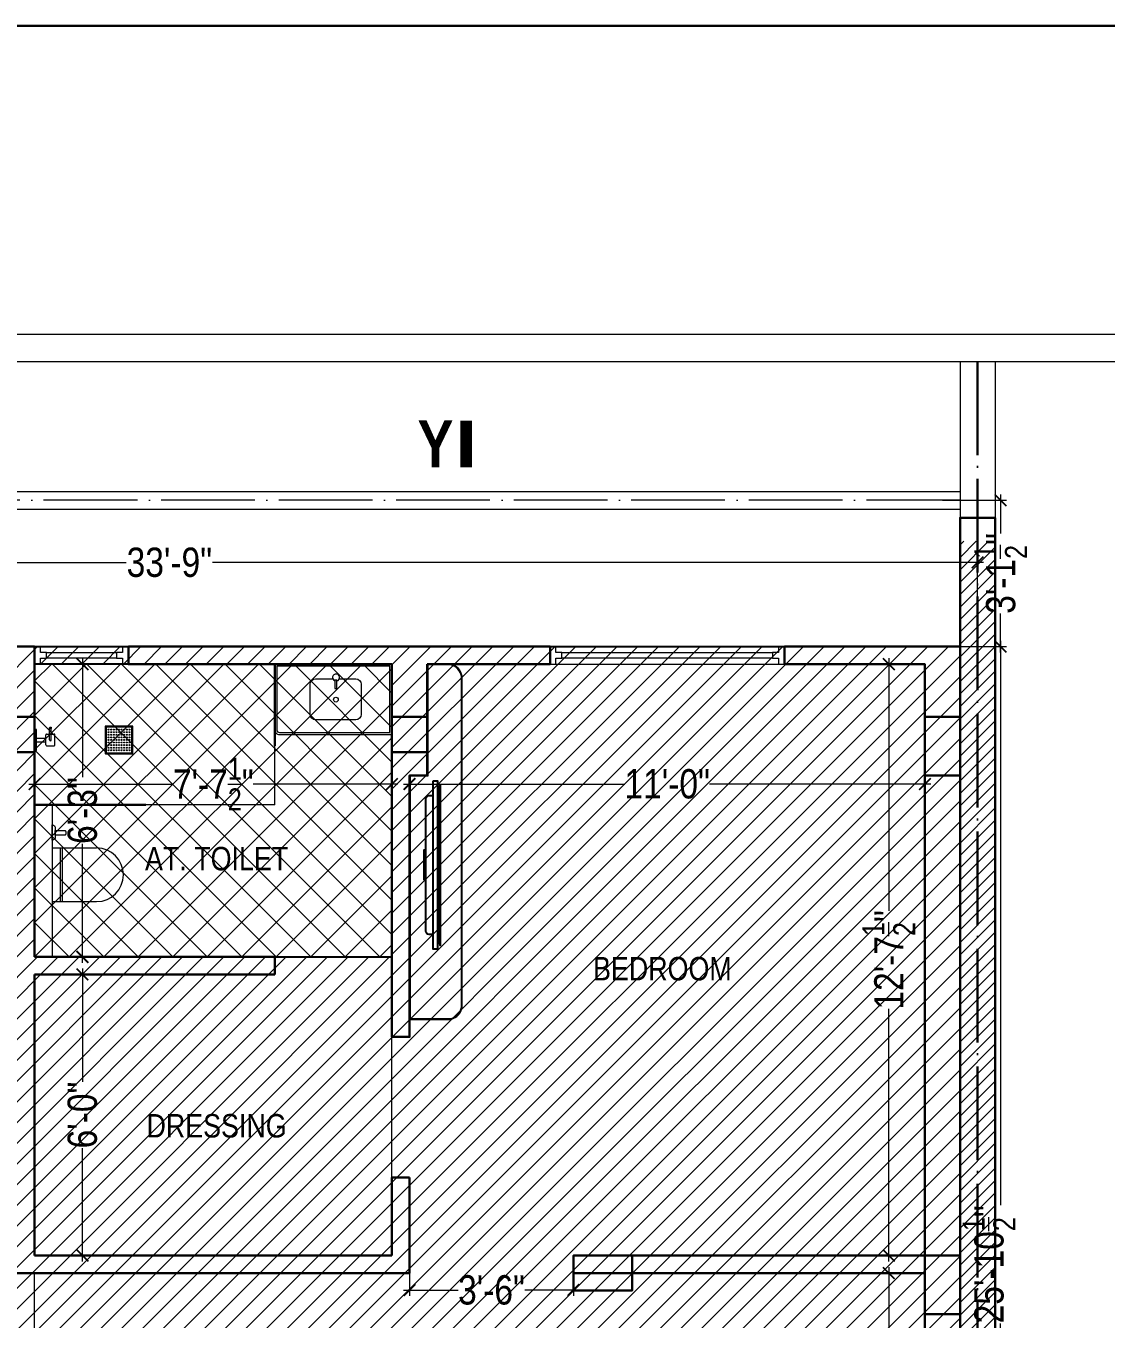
# Model space of a CAD drawing. Header units: millimetres. Extents: x 56222 to 120458, y -162468 to -121287.
# Drawn here: x 118849.9 to 119126.6, y -161097 to -160765.7 of the extents above; entities that cross this region are included whole.
import ezdxf

# ---------------------------------------------------------------- set-up
doc = ezdxf.new("R2010")
doc.units = ezdxf.units.MM
doc.header["$MEASUREMENT"] = 0
doc.header["$PDMODE"] = 35
doc.linetypes.add('ACAD_ISO04W100', pattern=[30, 24, -3, 0, -3])
doc.layers.get('Defpoints').update_dxf_attribs({"color": 220})
for name, color, linetype, lineweight in [('COLUMN', 1, 'Continuous', 30), ('Farniture', 59, 'Continuous', 25), ('FIRST FLOOR', 7, 'Continuous', 9), ('FIRST FLOOR ( DIM )', 250, 'Continuous', 9), ('FIRST FLOOR ( DW_RAIL )', 7, 'Continuous', 9), ('FIRST FLOOR ( TEXT )', 7, 'Continuous', 9), ('FIRST FLOOR_( PLine )_', 251, 'Continuous', 30), ('FURNITURE', 59, 'Continuous', 9), ('GROUND FLOOR', 7, 'Continuous', 9), ('GROUND FLOOR  ( HATCH )', 251, 'Continuous', 9), ('SECTION', 7, 'Continuous', 9), ('X_PLOT', 1, 'Continuous', 9), ('X_SHEET', 7, 'Continuous', 9), ('X~SLAB ( HATCH )', 251, 'Continuous', 9)]:
    doc.layers.add(name, color=color, linetype=linetype, lineweight=lineweight)
doc.layers.add('XX~SLAB ( PLINE )', color=251, linetype='Continuous', plot=False)
doc.styles.add("Cn_BT_0'-0", font='swissc.ttf')
doc.styles.add('Cn_BT_7½', font='swissc.ttf', dxfattribs={"height": 7.5})
doc.styles.add('KATHA', font='swissc.ttf')
doc.dimstyles.new('Cn_BT_7½', dxfattribs={"dimtxt": 9, "dimasz": 3, "dimexe": 1.5, "dimexo": 0, "dimgap": 0.09, "dimtad": 0, "dimdec": 3, "dimzin": 3, "dimdsep": 46, "dimlunit": 4, "dimtxsty": 'Cn_BT_7½', "dimblk": 'ARCHTICK', "dimcen": 0.09, "dimdle": 1.5, "dimclrd": 251, "dimclre": 251, "dimclrt": 14, "dimadec": 0, "dimazin": 0, "dimtfac": 0.75, "dimtdec": 3, "dimtofl": 0, "dimtmove": 0, "dimatfit": 3, "dimfxl": 0, "dimtolj": 1, "dimtzin": 0, "dimlwd": 15, "dimlwe": 15, "dimarcsym": 0})

# ---------------------------------------------------------------- blocks, each defined once
blk = doc.blocks.new('_ArchTick')
at = {"color": 0, "linetype": 'ByBlock', "const_width": 0.15}
blk.add_lwpolyline([(-0.5, -0.5), (0.5, 0.5)], dxfattribs=at)
blk = doc.blocks.new('*D476')
at = {"layer": 'Defpoints', "color": 0, "transparency": 16777216}
for p in [(119084.68, -160887.25), (119089.18, -160924.75), (119099.57, -160924.75)]:
    blk.add_point(p, dxfattribs=at)
at = {"layer": 'FIRST FLOOR ( DIM )', "color": 251, "lineweight": 15, "transparency": 16777216}
for p, q in [((119084.68, -160887.25), (119101.07, -160887.25)), ((119099.57, -160885.75), (119099.57, -160895.78)), ((119099.57, -160926.25), (119099.57, -160916.23)), ((119089.18, -160924.75), (119101.07, -160924.75))]:
    blk.add_line(p, q, dxfattribs=at)
at = {"layer": 'FIRST FLOOR ( DIM )', "color": 251, "lineweight": 15, "transparency": 16777216, "xscale": 3, "yscale": 3, "zscale": 3}
for p, rotation in [((119099.57, -160887.25), 90), ((119099.57, -160924.75), 270)]:
    blk.add_blockref('_ArchTick', p, dxfattribs=dict(at, rotation=rotation))
at = {"layer": 'FIRST FLOOR ( DIM )', "color": 14, "transparency": 16777216, "insert": (119099.57, -160906), "char_height": 7.5, "attachment_point": 5, "rotation": 90, "style": 'Cn_BT_7½'}
blk.add_mtext('\\A1;3\'-1{\\H0.75x;\\S1/2;}"', dxfattribs=at)
blk = doc.blocks.new('*D477')
at = {"layer": 'Defpoints', "color": 0, "transparency": 16777216}
for p in [(119089.18, -160924.75), (119084.68, -161235.25), (119099.57, -161235.25)]:
    blk.add_point(p, dxfattribs=at)
at = {"layer": 'FIRST FLOOR ( DIM )', "color": 251, "lineweight": 15, "transparency": 16777216}
for p, q in [((119089.18, -160924.75), (119101.07, -160924.75)), ((119099.57, -160923.25), (119099.57, -161067.85)), ((119099.57, -161236.75), (119099.57, -161098.16)), ((119084.68, -161235.25), (119101.07, -161235.25))]:
    blk.add_line(p, q, dxfattribs=at)
at = {"layer": 'FIRST FLOOR ( DIM )', "color": 251, "lineweight": 15, "transparency": 16777216, "xscale": 3, "yscale": 3, "zscale": 3}
for p, rotation in [((119099.57, -160924.75), 90), ((119099.57, -161235.25), 270)]:
    blk.add_blockref('_ArchTick', p, dxfattribs=dict(at, rotation=rotation))
at = {"layer": 'FIRST FLOOR ( DIM )', "color": 14, "transparency": 16777216, "insert": (119096.57, -161083), "char_height": 7.5, "attachment_point": 5, "rotation": 90, "style": 'Cn_BT_7½'}
blk.add_mtext('\\A1;25\'-10{\\H0.75x;\\S1/2;}"', dxfattribs=at)
blk = doc.blocks.new('*D478')
at = {"layer": 'Defpoints', "color": 0, "transparency": 16777216}
for p in [(119080.18, -161085.25), (119070.94, -161212.75), (119080.18, -161212.75)]:
    blk.add_point(p, dxfattribs=at)
at = {"layer": 'FIRST FLOOR ( DIM )', "color": 251, "lineweight": 15, "transparency": 16777216}
for p, q in [((119070.94, -161083.75), (119070.94, -161136.47)), ((119080.18, -161085.25), (119069.44, -161085.25)), ((119070.94, -161214.25), (119070.94, -161161.54)), ((119080.18, -161212.75), (119069.44, -161212.75))]:
    blk.add_line(p, q, dxfattribs=at)
at = {"layer": 'FIRST FLOOR ( DIM )', "color": 251, "lineweight": 15, "transparency": 16777216, "xscale": 3, "yscale": 3, "zscale": 3}
for p, rotation in [((119070.94, -161085.25), 90), ((119070.94, -161212.75), 270)]:
    blk.add_blockref('_ArchTick', p, dxfattribs=dict(at, rotation=rotation))
at = {"layer": 'FIRST FLOOR ( DIM )', "color": 14, "transparency": 16777216, "insert": (119070.94, -161149), "char_height": 7.5, "attachment_point": 5, "rotation": 90, "style": 'Cn_BT_7½'}
blk.add_mtext('\\A1;10\'-7{\\H0.75x;\\S1/2;}"', dxfattribs=at)
blk = doc.blocks.new('*D479')
at = {"layer": 'Defpoints', "color": 0, "transparency": 16777216}
for p in [(119080.18, -160929.25), (119070.94, -161080.75), (119080.18, -161080.75)]:
    blk.add_point(p, dxfattribs=at)
at = {"layer": 'FIRST FLOOR ( DIM )', "color": 251, "lineweight": 15, "transparency": 16777216}
for p, q in [((119070.94, -160927.75), (119070.94, -160992.47)), ((119080.18, -160929.25), (119069.44, -160929.25)), ((119070.94, -161082.25), (119070.94, -161017.54)), ((119080.18, -161080.75), (119069.44, -161080.75))]:
    blk.add_line(p, q, dxfattribs=at)
at = {"layer": 'FIRST FLOOR ( DIM )', "color": 251, "lineweight": 15, "transparency": 16777216, "xscale": 3, "yscale": 3, "zscale": 3}
for p, rotation in [((119070.94, -160929.25), 90), ((119070.94, -161080.75), 270)]:
    blk.add_blockref('_ArchTick', p, dxfattribs=dict(at, rotation=rotation))
at = {"layer": 'FIRST FLOOR ( DIM )', "color": 14, "transparency": 16777216, "insert": (119070.94, -161005), "char_height": 7.5, "attachment_point": 5, "rotation": 90, "style": 'Cn_BT_7½'}
blk.add_mtext('\\A1;12\'-7{\\H0.75x;\\S1/2;}"', dxfattribs=at)
blk = doc.blocks.new('*D480')
at = {"layer": 'Defpoints', "color": 0, "transparency": 16777216}
for p in [(118948.18, -160957.75), (119080.18, -160957.75), (119080.18, -160959.95)]:
    blk.add_point(p, dxfattribs=at)
at = {"layer": 'FIRST FLOOR ( DIM )', "color": 251, "lineweight": 15, "transparency": 16777216}
for p, q in [((118948.18, -160957.75), (118948.18, -160961.45)), ((119080.18, -160957.75), (119080.18, -160961.45)), ((118946.68, -160959.95), (119003.32, -160959.95)), ((119081.68, -160959.95), (119025.04, -160959.95))]:
    blk.add_line(p, q, dxfattribs=at)
at = {"layer": 'FIRST FLOOR ( DIM )', "color": 251, "lineweight": 15, "transparency": 16777216, "xscale": 3, "yscale": 3, "zscale": 3, "rotation": 180}
blk.add_blockref('_ArchTick', (118948.18, -160959.95), dxfattribs=at)
at = {"layer": 'FIRST FLOOR ( DIM )', "color": 251, "lineweight": 15, "transparency": 16777216, "xscale": 3, "yscale": 3, "zscale": 3}
blk.add_blockref('_ArchTick', (119080.18, -160959.95), dxfattribs=at)
at = {"layer": 'FIRST FLOOR ( DIM )', "color": 14, "transparency": 16777216, "insert": (119014.18, -160959.95), "char_height": 7.5, "attachment_point": 5, "style": 'Cn_BT_7½'}
blk.add_mtext('\\A1;11\'-0"', dxfattribs=at)
blk = doc.blocks.new('*D481')
at = {"layer": 'Defpoints', "color": 0, "transparency": 16777216}
for p in [(118852.18, -160957.75), (118943.68, -160957.75), (118852.18, -160959.95)]:
    blk.add_point(p, dxfattribs=at)
at = {"layer": 'FIRST FLOOR ( DIM )', "color": 251, "lineweight": 15, "transparency": 16777216}
for p, q in [((118852.18, -160957.75), (118852.18, -160961.45)), ((118943.68, -160957.75), (118943.68, -160961.45)), ((118850.68, -160959.95), (118887.73, -160959.95)), ((118945.18, -160959.95), (118908.13, -160959.95))]:
    blk.add_line(p, q, dxfattribs=at)
at = {"layer": 'FIRST FLOOR ( DIM )', "color": 251, "lineweight": 15, "transparency": 16777216, "xscale": 3, "yscale": 3, "zscale": 3, "rotation": 180}
blk.add_blockref('_ArchTick', (118852.18, -160959.95), dxfattribs=at)
at = {"layer": 'FIRST FLOOR ( DIM )', "color": 251, "lineweight": 15, "transparency": 16777216, "xscale": 3, "yscale": 3, "zscale": 3}
blk.add_blockref('_ArchTick', (118943.68, -160959.95), dxfattribs=at)
at = {"layer": 'FIRST FLOOR ( DIM )', "color": 14, "transparency": 16777216, "insert": (118897.93, -160959.95), "char_height": 7.5, "attachment_point": 5, "style": 'Cn_BT_7½'}
blk.add_mtext('\\A1;7\'-7{\\H0.75x;\\S1/2;}"', dxfattribs=at)
blk = doc.blocks.new('*D482')
at = {"layer": 'Defpoints', "color": 0, "transparency": 16777216}
for p in [(118688.68, -160903.19), (118688.68, -160924.75), (119093.68, -160924.75)]:
    blk.add_point(p, dxfattribs=at)
at = {"layer": 'FIRST FLOOR ( DIM )', "color": 251, "lineweight": 15, "transparency": 16777216}
for p, q in [((118688.68, -160924.75), (118688.68, -160901.69)), ((119093.68, -160924.75), (119093.68, -160901.69)), ((118687.18, -160903.19), (118875.64, -160903.19)), ((119095.18, -160903.19), (118897.72, -160903.19))]:
    blk.add_line(p, q, dxfattribs=at)
at = {"layer": 'FIRST FLOOR ( DIM )', "color": 251, "lineweight": 15, "transparency": 16777216, "xscale": 3, "yscale": 3, "zscale": 3, "rotation": 180}
blk.add_blockref('_ArchTick', (118688.68, -160903.19), dxfattribs=at)
at = {"layer": 'FIRST FLOOR ( DIM )', "color": 251, "lineweight": 15, "transparency": 16777216, "xscale": 3, "yscale": 3, "zscale": 3}
blk.add_blockref('_ArchTick', (119093.68, -160903.19), dxfattribs=at)
at = {"layer": 'FIRST FLOOR ( DIM )', "color": 14, "transparency": 16777216, "insert": (118886.68, -160903.19), "char_height": 7.5, "attachment_point": 5, "style": 'Cn_BT_7½'}
blk.add_mtext('\\A1;33\'-9"', dxfattribs=at)
blk = doc.blocks.new('*D493')
at = {"layer": 'Defpoints', "color": 0, "transparency": 16777216}
for p in [(118852.18, -161085.25), (118840.88, -161127.25), (118852.18, -161127.25)]:
    blk.add_point(p, dxfattribs=at)
at = {"layer": 'FIRST FLOOR ( DIM )', "color": 251, "lineweight": 15, "transparency": 16777216}
for p, q in [((118840.88, -161083.75), (118840.88, -161097.7)), ((118852.18, -161085.25), (118839.38, -161085.25)), ((118840.88, -161128.75), (118840.88, -161114.8)), ((118852.18, -161127.25), (118839.38, -161127.25))]:
    blk.add_line(p, q, dxfattribs=at)
at = {"layer": 'FIRST FLOOR ( DIM )', "color": 251, "lineweight": 15, "transparency": 16777216, "xscale": 3, "yscale": 3, "zscale": 3}
for p, rotation in [((118840.88, -161085.25), 90), ((118840.88, -161127.25), 270)]:
    blk.add_blockref('_ArchTick', p, dxfattribs=dict(at, rotation=rotation))
at = {"layer": 'FIRST FLOOR ( DIM )', "color": 14, "transparency": 16777216, "insert": (118840.88, -161106.25), "char_height": 7.5, "attachment_point": 5, "rotation": 90, "style": 'Cn_BT_7½'}
blk.add_mtext('\\A1;3\'-6"', dxfattribs=at)
blk = doc.blocks.new('*D495')
at = {"layer": 'Defpoints', "color": 0, "transparency": 16777216}
for p in [(118852.18, -161008.75), (118852.18, -161080.75), (118864.42, -161080.75)]:
    blk.add_point(p, dxfattribs=at)
at = {"layer": 'FIRST FLOOR ( DIM )', "color": 251, "lineweight": 15, "transparency": 16777216}
for p, q in [((118864.42, -161007.25), (118864.42, -161036.24)), ((118852.18, -161008.75), (118865.92, -161008.75)), ((118864.42, -161082.25), (118864.42, -161053.27)), ((118852.18, -161080.75), (118865.92, -161080.75))]:
    blk.add_line(p, q, dxfattribs=at)
at = {"layer": 'FIRST FLOOR ( DIM )', "color": 251, "lineweight": 15, "transparency": 16777216, "xscale": 3, "yscale": 3, "zscale": 3}
for p, rotation in [((118864.42, -161008.75), 90), ((118864.42, -161080.75), 270)]:
    blk.add_blockref('_ArchTick', p, dxfattribs=dict(at, rotation=rotation))
at = {"layer": 'FIRST FLOOR ( DIM )', "color": 14, "transparency": 16777216, "insert": (118864.42, -161044.75), "char_height": 7.5, "attachment_point": 5, "rotation": 90, "style": 'Cn_BT_7½'}
blk.add_mtext('\\A1;6\'-0"', dxfattribs=at)
blk = doc.blocks.new('*D515')
at = {"layer": 'Defpoints', "color": 0, "transparency": 16777216}
for p in [(118948.18, -161085.25), (118990.18, -161085.25), (118990.18, -161089.6)]:
    blk.add_point(p, dxfattribs=at)
at = {"layer": 'FIRST FLOOR ( DIM )', "color": 251, "lineweight": 15, "transparency": 16777216}
for p, q in [((118948.18, -161085.25), (118948.18, -161091.1)), ((118990.18, -161085.25), (118990.18, -161091.1)), ((118946.68, -161089.6), (118960.63, -161089.6)), ((118991.68, -161089.6), (118977.73, -161089.6))]:
    blk.add_line(p, q, dxfattribs=at)
at = {"layer": 'FIRST FLOOR ( DIM )', "color": 251, "lineweight": 15, "transparency": 16777216, "xscale": 3, "yscale": 3, "zscale": 3, "rotation": 180}
blk.add_blockref('_ArchTick', (118948.18, -161089.6), dxfattribs=at)
at = {"layer": 'FIRST FLOOR ( DIM )', "color": 251, "lineweight": 15, "transparency": 16777216, "xscale": 3, "yscale": 3, "zscale": 3}
blk.add_blockref('_ArchTick', (118990.18, -161089.6), dxfattribs=at)
at = {"layer": 'FIRST FLOOR ( DIM )', "color": 14, "transparency": 16777216, "insert": (118969.18, -161089.6), "char_height": 7.5, "attachment_point": 5, "style": 'Cn_BT_7½'}
blk.add_mtext('\\A1;3\'-6"', dxfattribs=at)
blk = doc.blocks.new('A$C744D1EC1')
at = {"layer": 'FURNITURE'}
for p, q in [((-2.26, -0.39), (-2.26, 0)), ((-2.26, -0.39), (-2.26, 0)), ((0, -0.39), (0, 0)), ((0, -0.39), (0, 0)), ((2.26, -0.39), (2.26, 0)), ((2.26, -0.39), (2.26, 0)), ((-2.26, -0.39), (2.26, -0.39)), ((-2.26, -0.39), (2.26, -0.39)), ((-1.26, -2.56), (-1.26, -4.14)), ((-1.06, -2.36), (1.06, -2.36)), ((-0.39, -0.39), (-0.39, -2.36)), ((0.39, -0.39), (0.39, -2.36)), ((1.26, -2.56), (1.26, -3.15)), ((-1.06, -4.33), (1.06, -4.33)), ((0, -3.15), (2.56, -3.15)), ((0, -3.55), (2.56, -3.55)), ((1.26, -3.55), (1.26, -4.14))]:
    blk.add_line(p, q, dxfattribs=at)
for points in [[(-2.96, -15.14), (-2.96, -20.86, 0.414214), (-2.86, -20.96), (2.86, -20.96, 0.414214), (2.96, -20.86), (2.96, -15.14, 0.414214), (2.86, -15.04), (-2.86, -15.04, 0.414214)], [(-2.76, -15.34), (-2.76, -20.66, 0.414214), (-2.66, -20.76), (2.66, -20.76, 0.414214), (2.76, -20.66), (2.76, -15.34, 0.414214), (2.66, -15.24), (-2.66, -15.24, 0.414214)]]:
    blk.add_lwpolyline(points, format="xyb", close=True, dxfattribs=at)
for centre, radius in [((2.56, -3.35), 0.197), ((-2.21, -15.79), 0.0985), ((-2.21, -16.34), 0.0985), ((-1.66, -15.79), 0.0985), ((-1.66, -16.34), 0.0985), ((-1.1, -15.79), 0.0985), ((-1.1, -16.34), 0.0985), ((-0.55, -15.79), 0.0985), ((-0.55, -16.34), 0.0985), ((0, -15.79), 0.0985), ((0, -16.34), 0.0985), ((0.55, -15.79), 0.0985), ((0.55, -16.34), 0.0985), ((1.1, -15.79), 0.0985), ((1.1, -16.34), 0.0985), ((1.66, -15.79), 0.0985), ((1.66, -16.34), 0.0985), ((2.21, -15.79), 0.0985), ((2.21, -16.34), 0.0985), ((-2.21, -16.9), 0.0985), ((-2.21, -17.45), 0.0985), ((-2.21, -18), 0.0985), ((-2.21, -18.55), 0.0985), ((-2.21, -19.1), 0.0985), ((-1.66, -16.9), 0.0985), ((-1.66, -17.45), 0.0985), ((-1.66, -18), 0.0985), ((-1.66, -18.55), 0.0985), ((-1.66, -19.1), 0.0985), ((-1.1, -16.9), 0.0985), ((-1.1, -17.45), 0.0985), ((-1.1, -18), 0.0985), ((-1.1, -18.55), 0.0985), ((-1.1, -19.1), 0.0985), ((-0.55, -16.9), 0.0985), ((-0.55, -17.45), 0.0985), ((-0.55, -18), 0.0985), ((-0.55, -18.55), 0.0985), ((-0.55, -19.1), 0.0985), ((0, -16.9), 0.0985), ((0, -17.45), 0.0985), ((0, -18), 0.0985), ((0, -18.55), 0.0985), ((0, -19.1), 0.0985), ((0.55, -16.9), 0.0985), ((0.55, -17.45), 0.0985), ((0.55, -18), 0.0985), ((0.55, -18.55), 0.0985), ((0.55, -19.1), 0.0985), ((1.1, -16.9), 0.0985), ((1.1, -17.45), 0.0985), ((1.1, -18), 0.0985), ((1.1, -18.55), 0.0985), ((1.1, -19.1), 0.0985), ((1.66, -16.9), 0.0985), ((1.66, -17.45), 0.0985), ((1.66, -18), 0.0985), ((1.66, -18.55), 0.0985), ((1.66, -19.1), 0.0985), ((2.21, -16.9), 0.0985), ((2.21, -17.45), 0.0985), ((2.21, -18), 0.0985), ((2.21, -18.55), 0.0985), ((2.21, -19.1), 0.0985), ((-2.21, -19.66), 0.0985), ((-2.21, -20.21), 0.0985), ((-1.66, -19.66), 0.0985), ((-1.66, -20.21), 0.0985), ((-1.1, -19.66), 0.0985), ((-1.1, -20.21), 0.0985), ((-0.55, -19.66), 0.0985), ((-0.55, -20.21), 0.0985), ((0, -19.66), 0.0985), ((0, -20.21), 0.0985), ((0.55, -19.66), 0.0985), ((0.55, -20.21), 0.0985), ((1.1, -19.66), 0.0985), ((1.1, -20.21), 0.0985), ((1.66, -19.66), 0.0985), ((1.66, -20.21), 0.0985), ((2.21, -19.66), 0.0985), ((2.21, -20.21), 0.0985)]:
    blk.add_circle(centre, radius, dxfattribs=at)
for centre, start, end in [((-1.06, -2.56), 90, 180), ((1.06, -2.56), 0, 90), ((-1.06, -4.14), 180, 270), ((0, -3.35), 90, 270), ((1.06, -4.14), 270, 0)]:
    blk.add_arc(centre, 0.197, start, end, dxfattribs=at)
blk = doc.blocks.new('dfg')
at = {"layer": 'FURNITURE'}
for p, q in [((295086.03, -103322.89), (295099.32, -103322.89)), ((295086.03, -103322.89), (295086.03, -103338.95)), ((295088.5, -103338.95), (295088.5, -103322.89)), ((295089.07, -103338.95), (295089.07, -103322.89)), ((295086.03, -103338.95), (295099.32, -103338.95))]:
    blk.add_line(p, q, dxfattribs=at)
for points in [[(295086.89, -103316.98), (295086.89, -103319.57, -0.455818), (295086.08, -103320.57), (295086.03, -103320.57), (295086.03, -103315.98), (295086.08, -103315.98, -0.455818)], [(295090.07, -103317.91), (295090.07, -103318.8, -0.414214), (295089.82, -103319.05), (295086.89, -103319.05), (295086.89, -103317.66), (295089.82, -103317.66, -0.414214)]]:
    blk.add_lwpolyline(points, format="xyb", close=True, dxfattribs=at)
blk.add_arc((295099.32, -103330.92), 8.03, 270, 90, dxfattribs=at)
blk = doc.blocks.new('*D521')
at = {"layer": 'Defpoints', "color": 0, "transparency": 16777216}
for p in [(118864.42, -160929.25), (118870.64, -160929.25), (118870.64, -161004.25)]:
    blk.add_point(p, dxfattribs=at)
at = {"layer": 'GROUND FLOOR', "color": 251, "lineweight": 15, "transparency": 16777216}
for p, q in [((118864.42, -160927.75), (118864.42, -160958.24)), ((118870.64, -160929.25), (118862.92, -160929.25)), ((118864.42, -161005.75), (118864.42, -160975.27)), ((118870.64, -161004.25), (118862.92, -161004.25))]:
    blk.add_line(p, q, dxfattribs=at)
at = {"layer": 'GROUND FLOOR', "color": 251, "lineweight": 15, "transparency": 16777216, "xscale": 3, "yscale": 3, "zscale": 3}
for p, rotation in [((118864.42, -160929.25), 90), ((118864.42, -161004.25), 270)]:
    blk.add_blockref('_ArchTick', p, dxfattribs=dict(at, rotation=rotation))
at = {"layer": 'GROUND FLOOR', "color": 14, "transparency": 16777216, "insert": (118864.42, -160966.75), "char_height": 7.5, "attachment_point": 5, "rotation": 90, "style": 'Cn_BT_7½'}
blk.add_mtext('\\A1;6\'-3"', dxfattribs=at)
blk = doc.blocks.new('tv')
at = {"layer": 'Farniture'}
for points in [[(47049.68, -94850.89), (47017.64, -94850.89), (47017.64, -94849.96), (47049.68, -94849.96)], [(47048.97, -94849.55), (47018.36, -94849.55), (47018.36, -94849.43), (47048.97, -94849.43)], [(47048.62, -94849.96), (47018.71, -94849.96), (47018.71, -94849.55), (47048.62, -94849.55)], [(47030.87, -94852.22), (47036.46, -94852.22), (47036.46, -94852.63), (47030.87, -94852.63)]]:
    blk.add_lwpolyline(points, close=True, dxfattribs=at)
blk.add_lwpolyline([(47046.93, -94850.89), (47020.39, -94850.89), (47020.39, -94851.6, 0.414214), (47021.02, -94852.22), (47046.31, -94852.22, 0.414214), (47046.93, -94851.6)], format="xyb", close=True, dxfattribs=at)

msp = doc.modelspace()

# ---------------------------------------------------------------- hatches: boundary and pattern name
at = {"layer": 'GROUND FLOOR  ( HATCH )'}
h = msp.add_hatch(dxfattribs=at)
h.set_pattern_fill('ANSI31', color=6, scale=18, style=0)
h.set_pattern_definition([(45, (2557.494, 1377.9215), (-1.590990258, 1.590990258), [])])
h.paths.add_polyline_path([(119098.17983, -160897.7529), (119089.17984, -160897.7529), (119089.17984, -161241.25291), (119098.17983, -161241.25291)])
at = {"layer": 'X~SLAB ( HATCH )'}
h = msp.add_hatch(dxfattribs=at)
h.set_pattern_fill('ANSI31', color=256, scale=30, style=0)
h.set_pattern_definition([(45, (118684.18, -161247.253), (-2.65165, 2.65165), [])])
h.paths.add_polyline_path([(118684.17984, -160924.7529), (119089.17984, -160924.75288), (119089.17986, -161235.2529), (119080.17984, -161235.2529), (119060.37517, -161235.2529), (119020.03805, -161235.2529), (118994.67984, -161235.2529), (118847.67984, -161235.2529), (118847.67984, -161247.2529), (118684.17984, -161247.2529)])
h.paths.add_polyline_path([(118852.17984, -161130.2529), (118894.17984, -161130.2529), (118894.17984, -161184.2529), (118948.17984, -161184.2529), (118948.17984, -161130.2529), (118990.17984, -161130.2529), (118990.17984, -161226.2529), (118852.17984, -161226.2529)], flags=16)
h.paths.add_polyline_path([(118852.17984, -161004.2529), (118943.67984, -161004.2529), (118943.67984, -160929.2529), (118852.17984, -160929.2529)], flags=16)
h.paths.add_polyline_path([(118843.17984, -161004.2529), (118697.67984, -161004.2529), (118697.67984, -160929.2529), (118843.17984, -160929.2529)], flags=16)
h.paths.add_polyline_path([(118847.67984, -161247.2529), (118697.67984, -161247.2529), (118697.67984, -161175.2529), (118847.67984, -161175.2529)], flags=16)
h.paths.add_polyline_path([(118994.67984, -161226.2529), (119080.17984, -161226.2529), (119080.17984, -161217.2529), (118994.67984, -161217.2529)], flags=16)
h = msp.add_hatch(dxfattribs=at)
h.set_pattern_fill('ANSI37', color=6, scale=50, style=0)
h.set_pattern_definition([(45, (118852.18, -161004.253), (-4.41942, 4.41942), []), (135, (118852.18, -161004.253), (-4.41942, -4.41942), [])])
h.paths.add_polyline_path([(118852.17984, -161004.2529), (118943.67984, -161004.2529), (118943.67984, -160929.2529), (118852.17984, -160929.2529)])

# ---------------------------------------------------------------- linework, layer by layer
at = {"layer": 'COLUMN'}
for points in [[(118843.17984, -160942.7529), (118852.17984, -160942.7529), (118852.17984, -160951.7529), (118843.17984, -160951.7529)], [(118943.67984, -160942.7529), (118952.67984, -160942.7529), (118952.67984, -160951.7529), (118943.67984, -160951.7529)], [(119080.17984, -160942.7529), (119089.17984, -160942.7529), (119089.17984, -160957.7529), (119080.17984, -160957.7529)], [(119005.17984, -161080.7529), (119005.17984, -161089.7529), (118990.17984, -161089.7529), (118990.17984, -161080.7529)], [(119080.17984, -161080.7529), (119089.17984, -161080.7529), (119089.17984, -161095.7529), (119080.17984, -161095.7529)]]:
    msp.add_lwpolyline(points, close=True, dxfattribs=at)
at = {"layer": 'FIRST FLOOR'}
for p, q in [((118688.67984, -160924.7529), (119089.17984, -160924.7529)), ((118852.17984, -161004.2529), (118852.17984, -160924.7529)), ((118876.17984, -160929.2529), (118876.17984, -160924.7529)), ((118984.17984, -160929.2529), (118984.17984, -160924.7529)), ((119044.17984, -160929.2529), (119044.17984, -160924.7529)), ((119089.17984, -160924.7529), (119089.17984, -161235.2529)), ((118852.17984, -160929.2529), (118943.67984, -160929.2529)), ((118943.67984, -161080.7529), (118943.67984, -160929.2529)), ((118952.67984, -160929.2529), (119080.17984, -160929.2529)), ((118952.67984, -160957.7529), (118952.67984, -160929.2529)), ((119080.17984, -160929.2529), (119080.17984, -161080.7529)), ((118948.17984, -161024.7529), (118948.17984, -160957.7529)), ((118852.17984, -161004.2529), (118943.67984, -161004.2529)), ((118913.67984, -161008.7529), (118913.67984, -161004.2529)), ((118852.17984, -161008.7529), (118913.67984, -161008.7529)), ((118852.17984, -161008.7529), (118852.17984, -161080.7529)), ((118943.67984, -161024.7529), (118948.17984, -161024.7529)), ((118943.67984, -161060.7529), (118948.17984, -161060.7529)), ((118948.17984, -161085.2529), (118948.17984, -161060.7529)), ((118852.17984, -161080.7529), (118943.67984, -161080.7529)), ((118990.17984, -161080.7529), (118990.17984, -161085.2529)), ((118990.17984, -161080.7529), (119080.17984, -161080.7529)), ((118847.67984, -161085.2529), (118948.17984, -161085.2529)), ((118852.17984, -161235.2529), (118852.17984, -161085.2529)), ((118990.17984, -161085.2529), (119080.17984, -161085.2529)), ((119080.17984, -161085.2529), (119080.17984, -161212.7529))]:
    msp.add_line(p, q, dxfattribs=at)
at = {"layer": 'FIRST FLOOR ( DW_RAIL )'}
for points in [[(118876.17984, -160924.7529), (118874.67984, -160924.7529), (118874.67984, -160926.2529), (118873.17984, -160926.2529), (118873.17984, -160927.7529), (118855.17984, -160927.7529), (118855.17984, -160926.2529), (118853.67984, -160926.2529), (118853.67984, -160924.7529), (118852.17984, -160924.7529), (118852.17984, -160929.2529), (118853.67984, -160929.2529), (118853.67984, -160927.7529), (118855.17984, -160927.7529), (118855.17984, -160926.2529), (118873.17984, -160926.2529), (118873.17984, -160927.7529), (118874.67984, -160927.7529), (118874.67984, -160929.2529), (118876.17984, -160929.2529), (118876.17984, -160924.7529), (118852.17984, -160924.7529), (118852.17984, -160929.2529), (118876.17984, -160929.2529)], [(119044.17984, -160924.7529), (119042.67984, -160924.7529), (119042.67984, -160926.2529), (119041.17984, -160926.2529), (119041.17984, -160927.7529), (118987.17984, -160927.7529), (118987.17984, -160926.2529), (118985.67984, -160926.2529), (118985.67984, -160924.7529), (118984.17984, -160924.7529), (118984.17984, -160929.2529), (118985.67984, -160929.2529), (118985.67984, -160927.7529), (118987.17984, -160927.7529), (118987.17984, -160926.2529), (119041.17984, -160926.2529), (119041.17984, -160927.7529), (119042.67984, -160927.7529), (119042.67984, -160929.2529), (119044.17984, -160929.2529), (119044.17984, -160924.7529), (118984.17984, -160924.7529), (118984.17984, -160929.2529), (119044.17984, -160929.2529)]]:
    msp.add_lwpolyline(points, close=True, dxfattribs=at)
at = {"layer": 'FIRST FLOOR_( PLine )_'}
for p, q in [((118852.17984, -160924.7529), (118688.67984, -160924.7529)), ((118852.17984, -161004.2529), (118852.17984, -160924.7529)), ((118913.67984, -161004.2529), (118852.17984, -161004.2529)), ((118913.67984, -161008.7529), (118913.67984, -161004.2529)), ((118852.17984, -161080.7529), (118852.17984, -161008.7529)), ((118852.17984, -161008.7529), (118913.67984, -161008.7529)), ((118948.17984, -161060.7529), (118943.67984, -161060.7529)), ((118943.67984, -161060.7529), (118943.67984, -161080.7529)), ((118948.17984, -161085.2529), (118948.17984, -161060.7529)), ((118943.67984, -161080.7529), (118852.17984, -161080.7529)), ((118847.67984, -161085.2529), (118948.17984, -161085.2529))]:
    msp.add_line(p, q, dxfattribs=at)
for points in [[(118952.67984, -160929.2529), (118984.17984, -160929.2529), (118984.17984, -160924.7529), (118876.17984, -160924.7529), (118876.17984, -160929.2529), (118943.67984, -160929.2529), (118943.67984, -161024.7529), (118948.17984, -161024.7529), (118948.17984, -160957.7529), (118952.67984, -160957.7529)], [(119089.17984, -160924.7529), (119044.17984, -160924.7529), (119044.17984, -160929.2529), (119080.17984, -160929.2529), (119080.17984, -161080.7529), (118990.17984, -161080.7529), (118990.17984, -161085.2529), (119080.17984, -161085.2529), (119080.17984, -161212.7529), (119055.42984, -161212.7529), (119055.42984, -161217.2529), (119080.17984, -161217.2529), (119080.17984, -161235.2529), (119089.17984, -161235.2529)]]:
    msp.add_lwpolyline(points, close=True, dxfattribs=at)
at = {"layer": 'FURNITURE'}
for q in [(118913.67984, -160929.2529), (118852.17984, -160965.2529)]:
    msp.add_line((118913.67984, -160965.2529), q, dxfattribs=at)
at = {"layer": 'FURNITURE', "color": 5, "lineweight": 30, "ltscale": 10000}
for p, q in [((118913.67984, -160929.2529), (118913.67984, -160950.1637)), ((118852.17984, -160965.2529), (118880.67984, -160965.2529))]:
    msp.add_line(p, q, dxfattribs=at)
at = {"layer": 'FURNITURE'}
for points in [[(118943.67984, -160929.2529), (118913.67984, -160929.2529), (118913.67984, -160946.06018, 0.422613335), (118914.86442, -160947.25866), (118943.67984, -160947.2587)], [(118943.17984, -160929.7529), (118914.17984, -160929.7529), (118914.17984, -160946.06591, 0.425307349), (118914.86201, -160946.75866), (118943.17984, -160946.7587)], [(118961.67989, -160932.34249, 0.285508079), (118958.8492, -160929.2529), (118952.67984, -160929.2529), (118952.67985, -160957.7529), (118948.17984, -160957.7529), (118948.17984, -161020.25408), (118958.8492, -161020.25408, 0.285488109), (118961.67984, -161017.16478)], [(118961.53662, -160932.35594, 0.283198224), (118958.82934, -160929.39617), (118952.82311, -160929.39617), (118952.82312, -160957.89617), (118948.32311, -160957.89617), (118948.32311, -161020.11081), (118958.82934, -161020.11081, 0.283177911), (118961.53657, -161017.15132)], [(118961.48012, -160932.36131, 0.282251935), (118958.82141, -160929.45267), (118952.87961, -160929.45267), (118952.87962, -160957.95267), (118948.37961, -160957.95267), (118948.37961, -161020.05431), (118958.82141, -161020.05431, 0.282231482), (118961.48007, -161017.14595)]]:
    msp.add_lwpolyline(points, format="xyb", close=True, dxfattribs=at)
msp.add_lwpolyline([(118930.19072, -160933.02699), (118934.46249, -160933.02687, -0.414213562), (118935.79471, -160934.35902), (118935.79494, -160942.15854, -0.414213562), (118934.46279, -160943.49077), (118924.08147, -160943.49106, -0.414213562), (118922.74924, -160942.15891), (118922.74902, -160934.3594, -0.414213562), (118924.08117, -160933.02717), (118928.55541, -160933.02704)], format="xyb", dxfattribs=at)
msp.add_lwpolyline([(118930.19072, -160933.02699), (118934.46249, -160933.02687, -0.414213562), (118935.79471, -160934.35902), (118935.79494, -160942.15854, -0.414213562), (118934.46279, -160943.49077), (118924.08147, -160943.49106, -0.414213562), (118922.74924, -160942.15891), (118922.74902, -160934.3594, -0.414213562), (118924.08117, -160933.02717), (118928.55541, -160933.02704)], format="xyb", dxfattribs=at)
for points in [[(118929.06021, -160933.37978), (118929.06027, -160935.482), (118929.5966, -160935.48199), (118929.59654, -160933.37976)], [(118929.06021, -160933.37978), (118929.06027, -160935.482), (118929.5966, -160935.48199), (118929.59654, -160933.37976)], [(118856.67984, -161004.15908), (118852.17984, -161004.15908), (118852.17984, -160965.2529), (118856.67984, -160965.2529)]]:
    msp.add_lwpolyline(points, close=True, dxfattribs=at)
msp.add_circle((118929.32852, -160938.33562), 0.61313, dxfattribs=at)
msp.add_circle((118929.32852, -160938.33562), 0.61313, dxfattribs=at)
msp.add_arc((118929.37305, -160932.6641), 0.89457, 284.4675998, 249.5307368, dxfattribs=at)
msp.add_arc((118929.37305, -160932.6641), 0.89457, 284.4675998, 249.5307368, dxfattribs=at)
at = {"layer": 'GROUND FLOOR'}
for p, q in [((119089.17983, -160851.70404), (119089.17983, -161372.63685)), ((119089.17984, -160851.70404), (119089.17984, -160948.7529)), ((119098.17984, -160851.70404), (119098.17984, -161372.63685)), ((118588.92984, -160885.0029), (119089.17983, -160885.0029)), ((118593.42984, -160889.5029), (119089.17983, -160889.5029))]:
    msp.add_line(p, q, dxfattribs=at)
at = {"layer": 'GROUND FLOOR', "color": 1, "linetype": 'ACAD_ISO04W100'}
msp.add_line((119093.67984, -160851.70404), (119093.67984, -161235.2529), dxfattribs=at)
msp.add_lwpolyline([(119089.17983, -160887.2529), (118591.17984, -160887.2529), (118591.17984, -161349.7529), (119089.17984, -161349.7529)], dxfattribs=at)
at = {"layer": 'GROUND FLOOR', "color": 6, "lineweight": 30}
msp.add_lwpolyline([(119098.17983, -160891.7529), (119089.17984, -160891.7529), (119089.17984, -161235.25291), (119098.17983, -161235.25291)], close=True, dxfattribs=at)
at = {"layer": 'SECTION', "color": 5}
msp.add_lwpolyline([(118961.21684, -161301.34698, 12, 12, 0), (118964.21684, -161301.34698, 0, 0, 0), (118964.21684, -160872.84547, 12, 12, 0), (118961.21684, -160872.84547, 12, 12, 0)], format="xyseb", dxfattribs=at)
at = {"layer": 'X_PLOT', "linetype": 'ACAD_ISO04W100', "lineweight": 30}
msp.add_line((119093.67983, -160851.70404), (119093.67983, -161347.5029), dxfattribs=at)
at = {"layer": 'X_SHEET', "color": 5, "lineweight": 30}
msp.add_lwpolyline([(117380.49656, -160765.72058), (120458.34748, -160765.72058), (120458.34748, -162467.85625), (117380.49656, -162467.85625)], close=True, dxfattribs=at)
at = {"layer": 'X_SHEET'}
for points in [[(119304.24149, -161379.63685), (118537.09312, -161379.63685), (118537.09312, -160844.70404), (119304.24149, -160844.70404)], [(119297.24149, -161372.63685), (118544.09312, -161372.63685), (118544.09312, -160851.70404), (119297.24149, -160851.70404)]]:
    msp.add_lwpolyline(points, close=True, dxfattribs=at)
at = {"layer": 'XX~SLAB ( PLINE )'}
msp.add_lwpolyline([(118684.17984, -160924.7529), (119089.17984, -160924.75288), (119089.17986, -161235.2529), (119080.17984, -161235.2529), (119060.37517, -161235.2529), (119020.03805, -161235.2529), (118994.67984, -161235.2529), (118847.67984, -161235.2529), (118847.67984, -161247.2529), (118684.17984, -161247.2529)], close=True, dxfattribs=at)
at = {"layer": 'XX~SLAB ( PLINE )', "color": 5}
msp.add_lwpolyline([(118852.17984, -161004.2529), (118943.67984, -161004.2529), (118943.67984, -160929.2529), (118852.17984, -160929.2529)], close=True, dxfattribs=at)

# ---------------------------------------------------------------- block references
at = {"layer": 'FURNITURE', "linetype": 'Continuous', "xscale": 1.200000000076199, "yscale": 1.200000000069849, "zscale": 1.2, "rotation": 90.0001863905708}
msp.add_blockref('A$C744D1EC1', (118852.17984, -160948.65879), dxfattribs=at)
at = {"layer": 'FURNITURE', "xscale": -1.342294704634696, "yscale": 1.342294704634696, "zscale": 1.34229470471346, "rotation": 270}
msp.add_blockref('tv', (246272.00956, -224113.72709), dxfattribs=at)
at = {"layer": 'FURNITURE', "color": 5, "xscale": 0.8549999999813735, "yscale": 0.8549999999813735, "zscale": 0.855}
msp.add_blockref('dfg', (-133441.87569, -72635.26917), dxfattribs=at)

# ---------------------------------------------------------------- texts
at = {"layer": 'FIRST FLOOR ( TEXT )', "char_height": 6, "attachment_point": 5, "style": 'KATHA'}
for s, insert in [('AT. TOILET', (118898.77587, -160979.10416)), ('BEDROOM', (119012.9422, -161007.30636)), ('DRESSING', (118898.77587, -161047.55091))]:
    msp.add_mtext(s, dxfattribs=dict(at, insert=insert))
at = {"layer": 'SECTION', "color": 5, "insert": (118950.24289, -160878.80556), "char_height": 12, "attachment_point": 7, "line_spacing_factor": 1.157143, "style": "Cn_BT_0'-0"}
msp.add_mtext('{\\fSwis721 Cn BT|b1|i0|c0|p34;Y}', dxfattribs=at)

# ---------------------------------------------------------------- dimensions: what is measured, and where the dimension line sits
at = {"layer": 'FIRST FLOOR ( DIM )'}
for base, p1, p2, picture, middle in [((119099.56818, -160924.7529), (119084.67984, -160887.2529), (119089.17984, -160924.7529), '*D476', (119099.56818, -160906.0029)), ((119070.93534, -161080.7529), (119080.17984, -160929.2529), (119080.17984, -161080.7529), '*D479', (119070.93534, -161005.0029)), ((118864.4242, -161080.7529), (118852.17984, -161008.7529), (118852.17984, -161080.7529), '*D495', (118864.4242, -161044.7529)), ((118840.88293, -161127.2529), (118852.17984, -161085.2529), (118852.17984, -161127.2529), '*D493', (118840.88293, -161106.2529)), ((119070.93534, -161212.7529), (119080.17984, -161085.2529), (119080.17984, -161212.7529), '*D478', (119070.93534, -161149.0029))]:
    dim = msp.add_linear_dim(base=base, p1=p1, p2=p2, angle=90, dimstyle='Cn_BT_7½', dxfattribs=at)
    dim.commit()
    dim.dimension.update_dxf_attribs({"geometry": picture, "text_midpoint": middle})
dim = msp.add_linear_dim(base=(118688.67984, -160903.19307), p1=(119093.67983, -160924.7529), p2=(118688.67984, -160924.7529), dimstyle='Cn_BT_7½', dxfattribs=at)
dim.commit()
dim.dimension.update_dxf_attribs({"geometry": '*D482', "text_midpoint": (118886.67984, -160903.19307), "dimtype": 160})
dim = msp.add_linear_dim(base=(119099.56818, -161235.2529), p1=(119089.17984, -160924.7529), p2=(119084.67984, -161235.2529), angle=90, dimstyle='Cn_BT_7½', override={"dimtmove": 1}, dxfattribs=at)
dim.commit()
dim.dimension.update_dxf_attribs({"geometry": '*D477', "text_midpoint": (119096.56818, -161083.0029), "dimtype": 160})
for base, p1, p2, picture, middle in [((118852.17984, -160959.95369), (118943.67984, -160957.7529), (118852.17984, -160957.7529), '*D481', (118897.92984, -160959.95369)), ((119080.17984, -160959.95369), (118948.17984, -160957.7529), (119080.17984, -160957.7529), '*D480', (119014.17984, -160959.95369)), ((118990.17984, -161089.59637), (118948.17984, -161085.2529), (118990.17984, -161085.2529), '*D515', (118969.17984, -161089.59637))]:
    dim = msp.add_linear_dim(base=base, p1=p1, p2=p2, dimstyle='Cn_BT_7½', dxfattribs=at)
    dim.commit()
    dim.dimension.update_dxf_attribs({"geometry": picture, "text_midpoint": middle})
at = {"layer": 'GROUND FLOOR'}
dim = msp.add_aligned_dim(p1=(118870.63773, -161004.2529), p2=(118870.63773, -160929.2529), distance=6.21353, dimstyle='Cn_BT_7½', dxfattribs=at)
dim.commit()
dim.dimension.update_dxf_attribs({"geometry": '*D521', "text_midpoint": (118864.4242, -160966.7529)})

doc.saveas('drawing.dxf')
